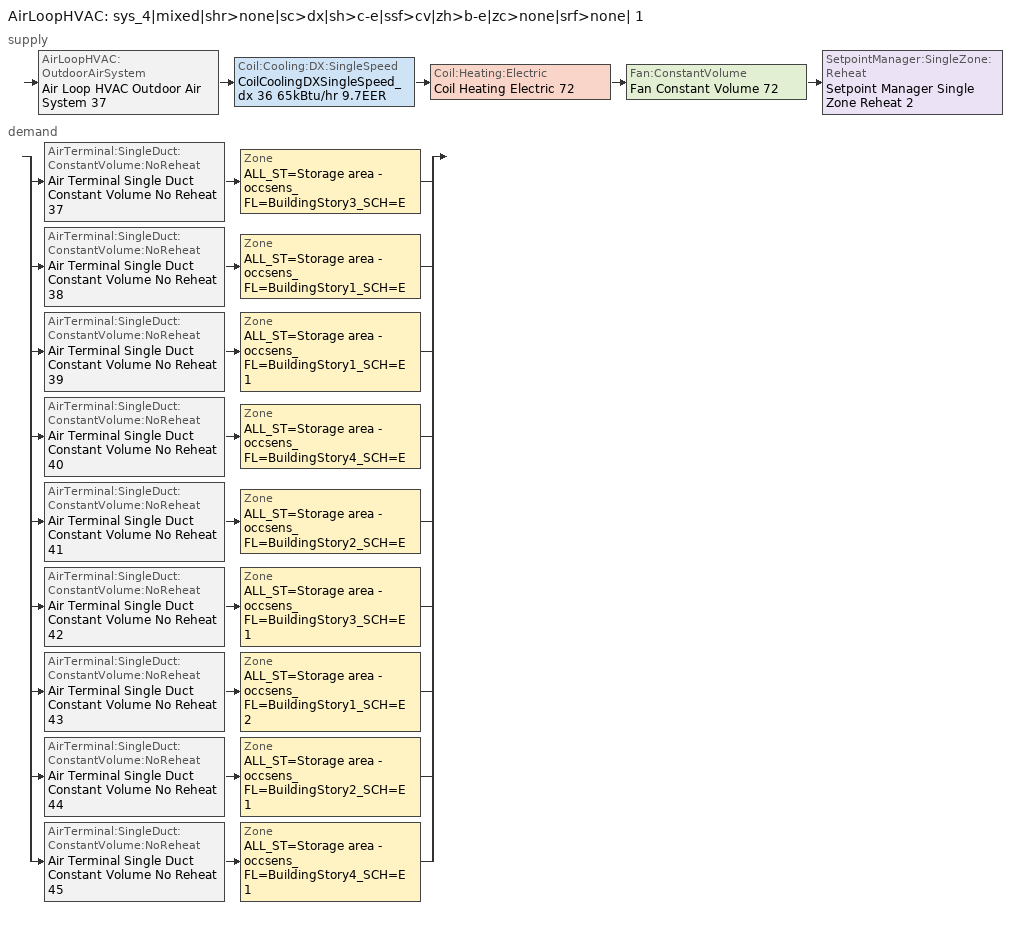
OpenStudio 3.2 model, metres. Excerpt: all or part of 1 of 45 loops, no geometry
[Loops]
AirLoopHVAC 'sys_4|mixed|shr>none|sc>dx|sh>c-e|ssf>cv|zh>b-e|zc>none|srf>none| 1'
 supply: AirLoopHVAC:OutdoorAirSystem 'Air Loop HVAC Outdoor Air System 37' > Coil:Cooling:DX:SingleSpeed 'CoilCoolingDXSingleSpeed_dx 36 65kBtu/hr 9.7EER' > Coil:Heating:Electric 'Coil Heating Electric 72' > Fan:ConstantVolume 'Fan Constant Volume 72' > SetpointManager:SingleZone:Reheat 'Setpoint Manager Single Zone Reheat 2'
 demand: split
  | AirTerminal:SingleDuct:ConstantVolume:NoReheat 'Air Terminal Single Duct Constant Volume No Reheat 37' > Zone 'ALL_ST=Storage area - occsens_FL=BuildingStory3_SCH=E'
  | AirTerminal:SingleDuct:ConstantVolume:NoReheat 'Air Terminal Single Duct Constant Volume No Reheat 38' > Zone 'ALL_ST=Storage area - occsens_FL=BuildingStory1_SCH=E'
  | AirTerminal:SingleDuct:ConstantVolume:NoReheat 'Air Terminal Single Duct Constant Volume No Reheat 39' > Zone 'ALL_ST=Storage area - occsens_FL=BuildingStory1_SCH=E 1'
  | AirTerminal:SingleDuct:ConstantVolume:NoReheat 'Air Terminal Single Duct Constant Volume No Reheat 40' > Zone 'ALL_ST=Storage area - occsens_FL=BuildingStory4_SCH=E'
  | AirTerminal:SingleDuct:ConstantVolume:NoReheat 'Air Terminal Single Duct Constant Volume No Reheat 41' > Zone 'ALL_ST=Storage area - occsens_FL=BuildingStory2_SCH=E'
  | AirTerminal:SingleDuct:ConstantVolume:NoReheat 'Air Terminal Single Duct Constant Volume No Reheat 42' > Zone 'ALL_ST=Storage area - occsens_FL=BuildingStory3_SCH=E 1'
  | AirTerminal:SingleDuct:ConstantVolume:NoReheat 'Air Terminal Single Duct Constant Volume No Reheat 43' > Zone 'ALL_ST=Storage area - occsens_FL=BuildingStory1_SCH=E 2'
  | AirTerminal:SingleDuct:ConstantVolume:NoReheat 'Air Terminal Single Duct Constant Volume No Reheat 44' > Zone 'ALL_ST=Storage area - occsens_FL=BuildingStory2_SCH=E 1'
  | AirTerminal:SingleDuct:ConstantVolume:NoReheat 'Air Terminal Single Duct Constant Volume No Reheat 45' > Zone 'ALL_ST=Storage area - occsens_FL=BuildingStory4_SCH=E 1'
[Sizing:Zone] Zone Cooling Design Supply Air Temperature Input Method=SupplyAirTemperature; Zone Cooling Design Supply Air Temperature {C}=13; Zone Cooling Design Supply Air Temperature Difference {deltaC}=11.11; Zone Heating Design Supply Air Temperature Input Method=SupplyAirTemperature; Zone Heating Design Supply Air Temperature {C}=43; Zone Heating Design Supply Air Temperature Difference {deltaC}=11.11; Zone Cooling Design Supply Air Humidity Ratio {kg-H2O/kg-air}=0.0085; Zone Heating Design Supply Air Humidity Ratio {kg-H2O/kg-air}=0.008; Zone Heating Sizing Factor=1.3; Zone Cooling Sizing Factor=1.1; Cooling Design Air Flow Method=DesignDay; Heating Design Air Flow Method=DesignDay; Account for Dedicated Outdoor Air System=No; Dedicated Outdoor Air System Control Strategy=NeutralSupplyAir; Dedicated Outdoor Air Low Setpoint Temperature for Design {C}=autosize; Dedicated Outdoor Air High Setpoint Temperature for Design {C}=autosize
ALL_ST=Storage area - occsens_FL=BuildingStory3_SCH=E; ALL_ST=Storage area - occsens_FL=BuildingStory1_SCH=E; ALL_ST=Storage area - occsens_FL=BuildingStory1_SCH=E 1; ALL_ST=Storage area - occsens_FL=BuildingStory4_SCH=E; ALL_ST=Storage area - occsens_FL=BuildingStory2_SCH=E; ALL_ST=Storage area - occsens_FL=BuildingStory3_SCH=E 1; ALL_ST=Storage area - occsens_FL=BuildingStory1_SCH=E 2; ALL_ST=Storage area - occsens_FL=BuildingStory2_SCH=E 1; ALL_ST=Storage area - occsens_FL=BuildingStory4_SCH=E 1
[Zone equipment]
ALL_ST=Storage area - occsens_FL=BuildingStory3_SCH=E: Air Terminal Single Duct Constant Volume No Reheat 37, Zone HVAC Baseboard Convective Electric 37
ALL_ST=Storage area - occsens_FL=BuildingStory1_SCH=E: Air Terminal Single Duct Constant Volume No Reheat 38, Zone HVAC Baseboard Convective Electric 38
ALL_ST=Storage area - occsens_FL=BuildingStory1_SCH=E 1: Air Terminal Single Duct Constant Volume No Reheat 39, Zone HVAC Baseboard Convective Electric 39
ALL_ST=Storage area - occsens_FL=BuildingStory4_SCH=E: Air Terminal Single Duct Constant Volume No Reheat 40, Zone HVAC Baseboard Convective Electric 40
ALL_ST=Storage area - occsens_FL=BuildingStory2_SCH=E: Air Terminal Single Duct Constant Volume No Reheat 41, Zone HVAC Baseboard Convective Electric 41
ALL_ST=Storage area - occsens_FL=BuildingStory3_SCH=E 1: Air Terminal Single Duct Constant Volume No Reheat 42, Zone HVAC Baseboard Convective Electric 42
ALL_ST=Storage area - occsens_FL=BuildingStory1_SCH=E 2: Air Terminal Single Duct Constant Volume No Reheat 43, Zone HVAC Baseboard Convective Electric 43
ALL_ST=Storage area - occsens_FL=BuildingStory2_SCH=E 1: Air Terminal Single Duct Constant Volume No Reheat 44, Zone HVAC Baseboard Convective Electric 44
ALL_ST=Storage area - occsens_FL=BuildingStory4_SCH=E 1: Air Terminal Single Duct Constant Volume No Reheat 45, Zone HVAC Baseboard Convective Electric 45
[AirLoopHVAC]
sys_4|mixed|shr>none|sc>dx|sh>c-e|ssf>cv|zh>b-e|zc>none|srf>none| 1: Availability Schedule=sys_4|mixed|shr>none|sc>dx|sh>c-e|ssf>cv|zh>b-e|zc>none|srf>none| 1 Occ Sch; Design Supply Air Flow Rate {m3/s}=autosize; Design Return Air Flow Fraction of Supply Air Flow=1
[Sizing:System]
sys_4|mixed|shr>none|sc>dx|sh>c-e|ssf>cv|zh>b-e|zc>none|srf>none| 1: Type of Load to Size On=Sensible; Design Outdoor Air Flow Rate {m3/s}=Autosize; Central Heating Maximum System Air Flow Ratio=1; Preheat Design Temperature {C}=7; Preheat Design Humidity Ratio {kg-H2O/kg-Air}=0.008; Precool Design Temperature {C}=13; Precool Design Humidity Ratio {kg-H2O/kg-Air}=0.008; Central Cooling Design Supply Air Temperature {C}=13; Central Heating Design Supply Air Temperature {C}=43; Sizing Option=NonCoincident; 100% Outdoor Air in Cooling=No; 100% Outdoor Air in Heating=No; Central Cooling Design Supply Air Humidity Ratio {kg-H2O/kg-Air}=0.0085; Central Heating Design Supply Air Humidity Ratio {kg-H2O/kg-Air}=0.008; Cooling Design Air Flow Method=DesignDay; Cooling Design Air Flow Rate {m3/s}=0; Heating Design Air Flow Method=DesignDay; Heating Design Air Flow Rate {m3/s}=0; System Outdoor Air Method=ZoneSum; Zone Maximum Outdoor Air Fraction=1; Cooling Supply Air Flow Rate Per Floor Area {m3/s-m2}=0.00996765; Cooling Fraction of Autosized Cooling Supply Air Flow Rate=1; Cooling Supply Air Flow Rate Per Unit Cooling Capacity {m3/s-W}=3.94755e-05; Heating Supply Air Flow Rate Per Floor Area {m3/s-m2}=0.00996765; Heating Fraction of Autosized Heating Supply Air Flow Rate=1; Heating Fraction of Autosized Cooling Supply Air Flow Rate=1; Heating Supply Air Flow Rate Per Unit Heating Capacity {m3/s-W}=3.15882e-05; Cooling Design Capacity Method=CoolingDesignCapacity; Cooling Design Capacity {W}=autosize; Cooling Design Capacity Per Floor Area {W/m2}=234.7; Fraction of Autosized Cooling Design Capacity=1; Heating Design Capacity Method=HeatingDesignCapacity; Heating Design Capacity {W}=autosize; Heating Design Capacity Per Floor Area {W/m2}=157; Fraction of Autosized Heating Design Capacity=1; Central Cooling Capacity Control Method=OnOff
[Fan:ConstantVolume]
Fan Constant Volume 72: Availability Schedule=Always On Discrete; Fan Total Efficiency=0.39975; Pressure Rise {Pa}=640; Maximum Flow Rate {m3/s}=AutoSize; Motor Efficiency=0.615
[Coil:Heating:Electric]
Coil Heating Electric 72: Availability Schedule=Always On Discrete
[Coil:Cooling:DX:SingleSpeed]
CoilCoolingDXSingleSpeed_dx 36 65kBtu/hr 9.7EER: Availability Schedule=Always On Discrete; Rated Total Cooling Capacity {W}=autosize; Rated Sensible Heat Ratio=autosize; Rated COP {W/W}=3.36599; Rated Air Flow Rate {m3/s}=autosize; Rated Evaporator Fan Power Per Volume Flow Rate {W/(m3/s)}=773.3; Total Cooling Capacity Function of Temperature Curve=DXCOOL-NECB2011-REF-CAPFT; Total Cooling Capacity Function of Flow Fraction Curve=DXCOOL-NECB2011-REF-CAPFFLOW; Energy Input Ratio Function of Temperature Curve=DXCOOL-NECB2011-REF-COOLEIRFT; Energy Input Ratio Function of Flow Fraction Curve=DXCOOL-NECB2011-REF-COOLEIRFFLOW; Part Load Fraction Correlation Curve=DXCOOL-NECB2011-REF-COOLPLFFPLR; Minimum Outdoor Dry-Bulb Temperature for Compressor Operation {C}=-25; Condenser Type=AirCooled; Evaporative Condenser Effectiveness=0; Evaporative Condenser Air Flow Rate {m3/s}=Autosize; Evaporative Condenser Pump Rated Power Consumption {W}=Autosize; Crankcase Heater Capacity {W}=0; Maximum Outdoor Dry-Bulb Temperature for Crankcase Heater Operation {C}=0; Basin Heater Capacity {W/K}=0; Basin Heater Setpoint Temperature {C}=10
[Controller:OutdoorAir]
Controller Outdoor Air 37: Minimum Outdoor Air Flow Rate {m3/s}=autosize; Maximum Outdoor Air Flow Rate {m3/s}=Autosize; Economizer Control Type=NoEconomizer; Economizer Control Action Type=ModulateFlow; Economizer Maximum Limit Dry-Bulb Temperature {C}=28; Economizer Maximum Limit Enthalpy {J/kg}=64000; Economizer Minimum Limit Dry-Bulb Temperature {C}=-100; Lockout Type=NoLockout; Minimum Limit Type=FixedMinimum; Minimum Outdoor Air Schedule=sys_4|mixed|shr>none|sc>dx|sh>c-e|ssf>cv|zh>b-e|zc>none|srf>none| 1 Occ Sch; Controller Mechanical Ventilation=Controller Mechanical Ventilation 37; High Humidity Control=No; Heat Recovery Bypass Control Type=BypassWhenWithinEconomizerLimits
[Controller:MechanicalVentilation]
Controller Mechanical Ventilation 37: Availability Schedule=Always On Discrete; System Outdoor Air Method=ZoneSum
[AirLoopHVAC:OutdoorAirSystem]
Air Loop HVAC Outdoor Air System 37: Controller=Controller Outdoor Air 37
[ZoneHVAC:Baseboard:Convective:Electric] Availability Schedule=Always On Discrete; Nominal Capacity {W}=autosize; Efficiency=1
Zone HVAC Baseboard Convective Electric 37; Zone HVAC Baseboard Convective Electric 38; Zone HVAC Baseboard Convective Electric 39; Zone HVAC Baseboard Convective Electric 40; Zone HVAC Baseboard Convective Electric 41; Zone HVAC Baseboard Convective Electric 42; Zone HVAC Baseboard Convective Electric 43; Zone HVAC Baseboard Convective Electric 44; Zone HVAC Baseboard Convective Electric 45
[AirTerminal:SingleDuct:ConstantVolume:NoReheat] Availability Schedule=Always On Discrete; Maximum Air Flow Rate {m3/s}=AutoSize
Air Terminal Single Duct Constant Volume No Reheat 37; Air Terminal Single Duct Constant Volume No Reheat 38; Air Terminal Single Duct Constant Volume No Reheat 39; Air Terminal Single Duct Constant Volume No Reheat 40; Air Terminal Single Duct Constant Volume No Reheat 41; Air Terminal Single Duct Constant Volume No Reheat 42; Air Terminal Single Duct Constant Volume No Reheat 43; Air Terminal Single Duct Constant Volume No Reheat 44; Air Terminal Single Duct Constant Volume No Reheat 45
[SetpointManager:SingleZone:Reheat]
Setpoint Manager Single Zone Reheat 2: Minimum Supply Air Temperature {C}=13; Maximum Supply Air Temperature {C}=43; Control Zone=ALL_ST=Storage area - occsens_FL=BuildingStory3_SCH=E
[Schedule:Ruleset]
sys_4|mixed|shr>none|sc>dx|sh>c-e|ssf>cv|zh>b-e|zc>none|srf>none| 1 Occ Sch: Default Day Schedule=sys_4|mixed|shr>none|sc>dx|sh>c-e|ssf>cv|zh>b-e|zc>none|srf>none| 1 Occ Sch Default; Summer Design Day Schedule=sys_4|mixed|shr>none|sc>dx|sh>c-e|ssf>cv|zh>b-e|zc>none|srf>none| 1 Occ Sch Summer Design Day; Winter Design Day Schedule=sys_4|mixed|shr>none|sc>dx|sh>c-e|ssf>cv|zh>b-e|zc>none|srf>none| 1 Occ Sch Winter Design Day
[Schedule:Day]
sys_4|mixed|shr>none|sc>dx|sh>c-e|ssf>cv|zh>b-e|zc>none|srf>none| 1 Occ Sch Default: 8, 0, 0, 19, 0, 1, 24, 0, 0
sys_4|mixed|shr>none|sc>dx|sh>c-e|ssf>cv|zh>b-e|zc>none|srf>none| 1 Occ Sch Winter Design Day; sys_4|mixed|shr>none|sc>dx|sh>c-e|ssf>cv|zh>b-e|zc>none|srf>none| 1 Occ Sch Summer Design Day: 24, 0, 1
sys_4|mixed|shr>none|sc>dx|sh>c-e|ssf>cv|zh>b-e|zc>none|srf>none| 1 Occ Sch Saturday: 9, 0, 0, 13, 0, 1, 24, 0, 0
sys_4|mixed|shr>none|sc>dx|sh>c-e|ssf>cv|zh>b-e|zc>none|srf>none| 1 Occ Sch Sunday: 24, 0, 0
[Schedule:Rule] Schedule Ruleset=sys_4|mixed|shr>none|sc>dx|sh>c-e|ssf>cv|zh>b-e|zc>none|srf>none| 1 Occ Sch; Date Specification Type=DateRange; Start Month=1; Start Day=1; End Month=12; End Day=31
Name | Rule Order | Day Schedule | Apply Saturday | Apply Sunday
sys_4|mixed|shr>none|sc>dx|sh>c-e|ssf>cv|zh>b-e|zc>none|srf>none| 1 Occ Sch Saturday Rule | 1 | sys_4|mixed|shr>none|sc>dx|sh>c-e|ssf>cv|zh>b-e|zc>none|srf>none| 1 Occ Sch Saturday | Yes
sys_4|mixed|shr>none|sc>dx|sh>c-e|ssf>cv|zh>b-e|zc>none|srf>none| 1 Occ Sch Sunday Rule | 0 | sys_4|mixed|shr>none|sc>dx|sh>c-e|ssf>cv|zh>b-e|zc>none|srf>none| 1 Occ Sch Sunday |  | Yes
[Schedule:Constant]
Always On Discrete: Value=1
[Curve:Biquadratic] Minimum Value of x=13; Maximum Value of x=24; Minimum Value of y=24; Maximum Value of y=46
Name | Coefficient1 Constant | Coefficient2 x | Coefficient3 x**2 | Coefficient4 y | Coefficient5 y**2 | Coefficient6 x*y
DXCOOL-NECB2011-REF-CAPFT | 0.867905 | 0.0142459 | 0.00055436 | -0.0075575 | 3.3e-05 | -0.0001918
DXCOOL-NECB2011-REF-COOLEIRFT | 0.114171 | 0.0281822 | -0.0004199 | 0.0214108 | 0.000161028 | -0.000679104
[Curve:Quadratic] Minimum Value of x=0.5; Maximum Value of x=1.5
Name | Coefficient1 Constant | Coefficient2 x | Coefficient3 x**2
DXCOOL-NECB2011-REF-CAPFFLOW | 0.8 | 0.2 | 0
DXCOOL-NECB2011-REF-COOLEIRFFLOW | 1.1552 | -0.1808 | 0.0256
[Curve:Cubic]
DXCOOL-NECB2011-REF-COOLPLFFPLR: Coefficient1 Constant=0.0277; Coefficient2 x=4.9151; Coefficient3 x**2=-8.184; Coefficient4 x**3=4.2702; Minimum Value of x=0.7; Maximum Value of x=1
